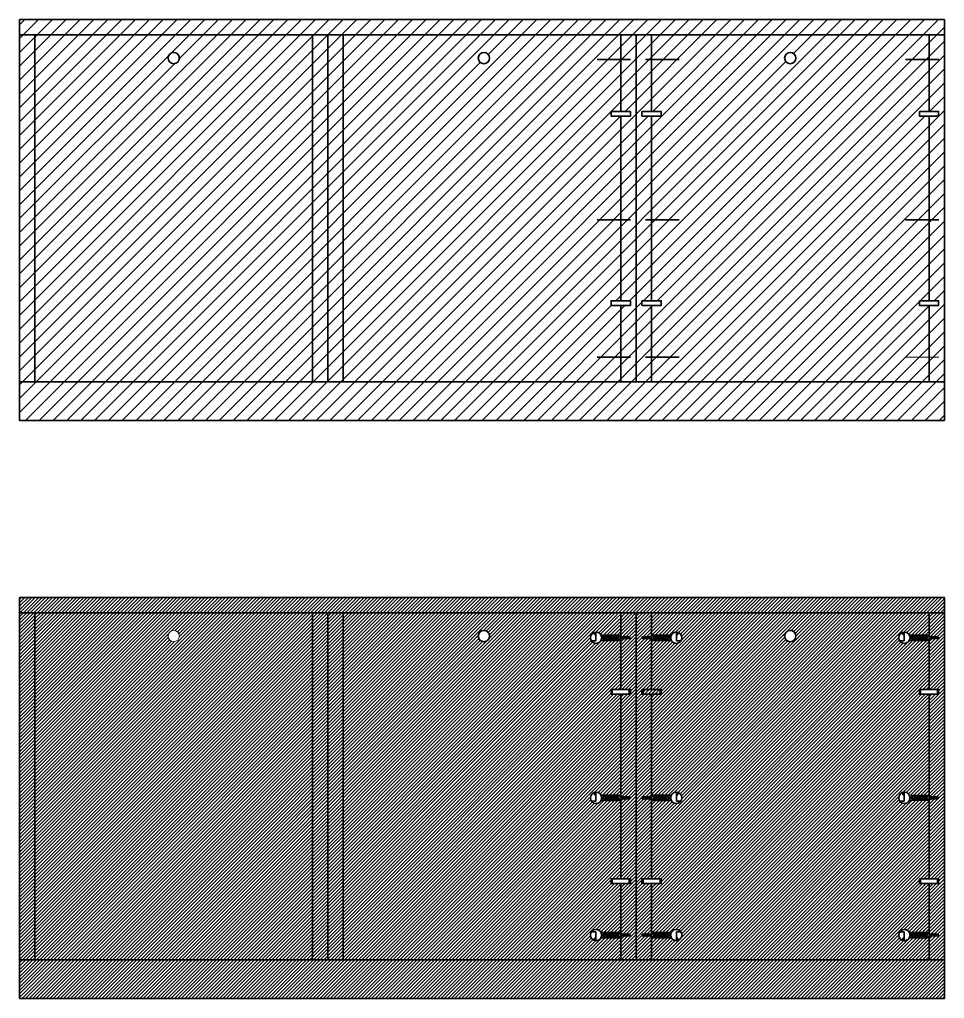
# Model space of a CAD drawing. Header units: centimetres. Extents: x -22520 to 4817, y -4630 to 5423.
# Drawn here: x -4836 to -3636, y -4626 to -3356 of the extents above; entities that cross this region are included whole.
import ezdxf

# ---------------------------------------------------------------- set-up
doc = ezdxf.new("R2010")
doc.units = ezdxf.units.CM
for name, color, linetype, lineweight in [('A-DETL-MCUT', 7, 'Continuous', 35), ('A-ELEV-MBE', 7, 'Continuous', 18), ('A-SECT-MCUT', 7, 'Continuous', 35), ('A-SECT-MCUT1', 7, 'Continuous', 35)]:
    doc.layers.add(name, color=color, linetype=linetype, lineweight=lineweight)

msp = doc.modelspace()

# ---------------------------------------------------------------- hatches: boundary and pattern name
at = {"layer": 'A-SECT-MCUT', "lineweight": 13, "true_color": 0x636466}
h = msp.add_hatch(dxfattribs=at)
h.set_pattern_fill('ANSI31', color=251, scale=4)
h.paths.add_polyline_path([(-3655.5, -3481.2), (-3668, -3481.2), (-3668, -3475.2), (-3655.5, -3475.2), (-3655.5, -3376), (-4015.5, -3376), (-4015.5, -3475.2), (-4003, -3475.2), (-4003, -3481.2), (-4015.5, -3481.2), (-4015.5, -3720.8), (-4003, -3720.8), (-4003, -3726.8), (-4015.5, -3726.8), (-4015.5, -3826), (-3655.5, -3826), (-3655.5, -3726.8), (-3668, -3726.8), (-3668, -3720.8), (-3655.5, -3720.8)])
h.paths.add_polyline_path([(-3842.9, -3406, -1), (-3828.2, -3406, -1)], flags=16)
h.paths.add_polyline_path([(-4055.5, -3481.2), (-4068, -3481.2), (-4068, -3475.2), (-4055.5, -3475.2), (-4055.5, -3376), (-4415.5, -3376), (-4415.5, -3826), (-4055.5, -3826), (-4055.5, -3726.8), (-4068, -3726.8), (-4068, -3720.8), (-4055.5, -3720.8)])
h.paths.add_polyline_path([(-4240.4, -3406, -1), (-4225.7, -3406, -1)], flags=16)
h.paths.add_polyline_path([(-4455.5, -3376), (-4815.5, -3376), (-4815.5, -3826), (-4455.5, -3826)])
h.paths.add_polyline_path([(-4642.9, -3406, -1), (-4628.2, -3406, -1)], flags=16)
h.paths.add_polyline_path([(-3635.5, -3356), (-4835.5, -3356), (-4835.5, -3376), (-3635.5, -3376)])
h.paths.add_polyline_path([(-4435.5, -3376), (-4455.5, -3376), (-4455.5, -3826), (-4435.5, -3826)])
h.paths.add_polyline_path([(-4415.5, -3376), (-4435.5, -3376), (-4435.5, -3826), (-4415.5, -3826)])
h.paths.add_polyline_path([(-4015.5, -3376), (-4035.5, -3376), (-4035.5, -3826), (-4015.5, -3826), (-4015.5, -3726.8), (-4028, -3726.8), (-4028, -3720.8), (-4015.5, -3720.8), (-4015.5, -3481.2), (-4028, -3481.2), (-4028, -3475.2), (-4015.5, -3475.2)])
h.paths.add_polyline_path([(-4035.5, -3376), (-4038, -3376), (-4055.5, -3376), (-4055.5, -3475.2), (-4043, -3475.2), (-4043, -3481.2), (-4055.5, -3481.2), (-4055.5, -3720.8), (-4043, -3720.8), (-4043, -3726.8), (-4055.5, -3726.8), (-4055.5, -3826), (-4035.5, -3826)])
h.paths.add_polyline_path([(-3635.5, -3376), (-3655.5, -3376), (-3655.5, -3475.2), (-3643, -3475.2), (-3643, -3481.2), (-3655.5, -3481.2), (-3655.5, -3720.8), (-3643, -3720.8), (-3643, -3726.8), (-3655.5, -3726.8), (-3655.5, -3826), (-3635.5, -3826)])
h.paths.add_polyline_path([(-3635.5, -3826), (-3655.5, -3826), (-4015.5, -3826), (-4035.5, -3826), (-4055.5, -3826), (-4415.5, -3826), (-4435.5, -3826), (-4455.5, -3826), (-4815.5, -3826), (-4835.5, -3826), (-4835.5, -3876), (-3635.5, -3876)])
h.paths.add_polyline_path([(-4815.5, -3376), (-4835.5, -3376), (-4835.5, -3826), (-4815.5, -3826)])
h = msp.add_hatch(dxfattribs=at)
h.set_pattern_fill('ANSI31', color=251)
h.paths.add_polyline_path([(-3635.5, -4125.7), (-4035.5, -4125.7), (-4035.5, -4575.7), (-3635.5, -4575.7)])
h.paths.add_polyline_path([(-3842.9, -4155.7, -1), (-3828.2, -4155.7, -1)], flags=16)
h.paths.add_polyline_path([(-4003, -4230.9), (-4015.5, -4230.9), (-4015.5, -4362.1), (-3990, -4362.1, -0.77822), (-3976.2, -4365.6, -0.77822), (-3990, -4369.1), (-4015.5, -4369.1), (-4015.5, -4470.5), (-4003, -4470.5), (-4003, -4476.5), (-4028, -4476.5), (-4028, -4470.5), (-4015.5, -4470.5), (-4015.5, -4366.8), (-4027.5, -4366.8), (-4027.5, -4364.4), (-4015.5, -4364.4), (-4015.5, -4362.1), (-4015.5, -4230.9), (-4028, -4230.9), (-4028, -4224.9), (-4003, -4224.9)], flags=16)
h.paths.add_polyline_path([(-4003, -4229.4), (-4004.5, -4230.9), (-4026.5, -4230.9), (-4028, -4229.4), (-4028, -4226.4), (-4026.5, -4224.9), (-4004.5, -4224.9), (-4003, -4226.4)], flags=16)
h.paths.add_polyline_path([(-3990, -4161.4), (-4015.5, -4161.4), (-4015.5, -4159), (-4027.5, -4159), (-4027.5, -4156.7), (-4015.5, -4156.7), (-4015.5, -4154.4), (-3990, -4154.4, -0.77822), (-3976.2, -4157.9, -0.77822)], flags=16)
h.paths.add_polyline_path([(-3668, -4230.9), (-3668, -4224.9), (-3643, -4224.9), (-3643, -4230.9), (-3655.5, -4230.9), (-3655.5, -4364.4), (-3643.5, -4364.4), (-3643.5, -4366.8), (-3655.5, -4366.8), (-3655.5, -4369.1), (-3655.5, -4470.5), (-3643, -4470.5), (-3643, -4476.5), (-3668, -4476.5), (-3668, -4470.5), (-3655.5, -4470.5), (-3655.5, -4369.1), (-3681, -4369.1, -0.77822), (-3694.9, -4365.6, -0.77822), (-3681, -4362.1), (-3655.5, -4362.1), (-3655.5, -4230.9)], flags=16)
h.paths.add_polyline_path([(-3668, -4229.4), (-3668, -4226.4), (-3666.5, -4224.9), (-3644.5, -4224.9), (-3643, -4226.4), (-3643, -4229.4), (-3644.5, -4230.9), (-3666.5, -4230.9)], flags=0)
h.paths.add_polyline_path([(-3993.5, -4369.1, 0.333333), (-3996.2, -4367.6), (-4013.4, -4367.6, -0.377964), (-4012.5, -4366.6, -0.414214), (-4013.5, -4365.6, -0.414214), (-4012.5, -4364.6), (-4013.5, -4363.6), (-3995.5, -4363.6, 0.257195), (-3993.5, -4362.1)], flags=16)
h.paths.add_polyline_path([(-3694.9, -4157.9, -0.77822), (-3681, -4154.4), (-3655.5, -4154.4), (-3655.5, -4156.7), (-3643.5, -4156.7), (-3643.5, -4159), (-3655.5, -4159), (-3655.5, -4161.4), (-3681, -4161.4, -0.77822)], flags=16)
h.paths.add_polyline_path([(-3993.5, -4161.4, 0.333333), (-3996.2, -4159.9), (-4013.4, -4159.9, -0.377964), (-4012.5, -4158.9, -0.414214), (-4013.5, -4157.9, -0.414214), (-4012.5, -4156.9), (-4013.5, -4155.9), (-3995.5, -4155.9, 0.257195), (-3993.5, -4154.4)], flags=16)
h.paths.add_polyline_path([(-3996.5, -4364.6, -0.414214), (-3995.5, -4365.6, -0.414214), (-3996.5, -4366.6), (-4012.5, -4367.1), (-3996.5, -4367.1), (-3996.5, -4366.6, 0.414214), (-3995.5, -4365.6, 0.414214), (-3996.5, -4364.6), (-4012.5, -4364.1)], flags=0)
h.paths.add_polyline_path([(-3996.5, -4158.9, 0.414214), (-3995.5, -4157.9, 0.414214), (-3996.5, -4156.9), (-4012.5, -4156.4), (-3996.5, -4156.9, -0.414214), (-3995.5, -4157.9, -0.414214), (-3996.5, -4158.9), (-4012.5, -4159.4), (-3996.5, -4159.4)], flags=0)
h.paths.add_polyline_path([(-3677.5, -4362.1, 0.333333), (-3674.8, -4363.6), (-3657.6, -4363.6, -0.267949), (-3658.5, -4364.1), (-3658.5, -4364.6, -0.414214), (-3657.5, -4365.6, -0.414214), (-3658.5, -4366.6), (-3657.5, -4367.6), (-3675.5, -4367.6, 0.257195), (-3677.5, -4369.1)], flags=0)
h.paths.add_polyline_path([(-3677.5, -4154.4, 0.333333), (-3674.8, -4155.9), (-3657.6, -4155.9, -0.267949), (-3658.5, -4156.4), (-3658.5, -4156.9, -0.414214), (-3657.5, -4157.9, -0.414214), (-3658.5, -4158.9), (-3657.5, -4159.9), (-3675.5, -4159.9, 0.257195), (-3677.5, -4161.4)], flags=0)
h.paths.add_polyline_path([(-3674.5, -4364.6, 0.414214), (-3675.5, -4365.6, 0.414214), (-3674.5, -4366.6), (-3658.5, -4367.1), (-3674.5, -4366.6, -0.414214), (-3675.5, -4365.6, -0.414214), (-3674.5, -4364.6), (-3658.5, -4364.1)], flags=0)
h.paths.add_polyline_path([(-3674.5, -4158.9, -0.414214), (-3675.5, -4157.9, -0.414214), (-3674.5, -4156.9), (-3658.5, -4156.4), (-3674.5, -4156.9, 0.414214), (-3675.5, -4157.9, 0.414214), (-3674.5, -4158.9), (-3658.5, -4159.4)], flags=0)
h.paths.add_polyline_path([(-4004.5, -4470.5), (-4003, -4472), (-4003, -4475), (-4004.5, -4476.5), (-4026.5, -4476.5), (-4028, -4475), (-4028, -4472), (-4026.5, -4470.5)], flags=0)
h.paths.add_polyline_path([(-3666.5, -4470.5), (-3644.5, -4470.5), (-3643, -4472), (-3643, -4475), (-3644.5, -4476.5), (-3666.5, -4476.5), (-3668, -4475), (-3668, -4472)], flags=0)
h.paths.add_polyline_path([(-3976.2, -4543.6, -0.77822), (-3990, -4547.1), (-4015.5, -4547.1), (-4015.5, -4544.7), (-4027.5, -4544.7), (-4027.5, -4542.4), (-4015.5, -4542.4), (-4015.5, -4540.1), (-3990, -4540.1, -0.77822)], flags=16)
h.paths.add_polyline_path([(-3681, -4540.1), (-3655.5, -4540.1), (-3655.5, -4542.4), (-3643.5, -4542.4), (-3643.5, -4544.7), (-3655.5, -4544.7), (-3655.5, -4547.1), (-3681, -4547.1, -0.77822), (-3694.9, -4543.6, -0.77822)], flags=16)
h.paths.add_polyline_path([(-3993.5, -4540.1), (-3993.5, -4547.1, 0.333333), (-3996.2, -4545.6), (-4013.4, -4545.6, -0.377964), (-4012.5, -4544.6, -0.414214), (-4013.5, -4543.6, -0.414214), (-4012.5, -4542.6), (-4013.5, -4541.6), (-3995.5, -4541.6, 0.257195)], flags=0)
h.paths.add_polyline_path([(-3996.5, -4542.6, -0.414214), (-3995.5, -4543.6, -0.414214), (-3996.5, -4544.6), (-3996.5, -4545.1), (-4012.5, -4545.1), (-4012.5, -4544.6), (-3996.5, -4544.6, 0.414214), (-3995.5, -4543.6, 0.414214), (-3996.5, -4542.6), (-4012.5, -4542.1)], flags=0)
h.paths.add_polyline_path([(-3674.8, -4541.6), (-3657.6, -4541.6, -0.377964), (-3658.5, -4542.6, -0.414214), (-3657.5, -4543.6, -0.414214), (-3658.5, -4544.6), (-3657.5, -4545.6), (-3675.5, -4545.6, 0.257195), (-3677.5, -4547.1), (-3677.5, -4540.1, 0.333333)], flags=0)
h.paths.add_polyline_path([(-3674.5, -4542.6, 0.414214), (-3675.5, -4543.6, 0.414214), (-3674.5, -4544.6), (-3658.5, -4545.1), (-3674.5, -4544.6, -0.414214), (-3675.5, -4543.6, -0.414214), (-3674.5, -4542.6), (-3658.5, -4542.1), (-3674.5, -4542.1)], flags=0)
h.paths.add_polyline_path([(-4035.5, -4125.7), (-4038, -4125.7), (-4415.5, -4125.7), (-4415.5, -4575.7), (-4035.5, -4575.7)])
h.paths.add_polyline_path([(-4068, -4230.9), (-4068, -4224.9), (-4043, -4224.9), (-4043, -4230.9), (-4055.5, -4230.9), (-4055.5, -4364.4), (-4043.5, -4364.4), (-4043.5, -4366.8), (-4055.5, -4366.8), (-4055.5, -4369.1), (-4055.5, -4470.5), (-4043, -4470.5), (-4043, -4476.5), (-4068, -4476.5), (-4068, -4470.5), (-4055.5, -4470.5), (-4055.5, -4369.1), (-4081, -4369.1, -0.77822), (-4094.9, -4365.6, -0.77822), (-4081, -4362.1), (-4055.5, -4362.1), (-4055.5, -4230.9)], flags=16)
h.paths.add_polyline_path([(-4068, -4229.4), (-4068, -4226.4), (-4066.5, -4224.9), (-4044.5, -4224.9), (-4043, -4226.4), (-4043, -4229.4), (-4044.5, -4230.9), (-4066.5, -4230.9)], flags=0)
h.paths.add_polyline_path([(-4240.4, -4155.7, -1), (-4225.7, -4155.7, -1)], flags=16)
h.paths.add_polyline_path([(-4094.9, -4157.9, -0.77822), (-4081, -4154.4), (-4055.5, -4154.4), (-4055.5, -4156.7), (-4043.5, -4156.7), (-4043.5, -4159), (-4055.5, -4159), (-4055.5, -4161.4), (-4081, -4161.4, -0.77822)], flags=16)
h.paths.add_polyline_path([(-4077.5, -4362.1, 0.333333), (-4074.8, -4363.6), (-4057.6, -4363.6, -0.377964), (-4058.5, -4364.6, -0.414214), (-4057.5, -4365.6, -0.414214), (-4058.5, -4366.6), (-4057.5, -4367.6), (-4075.5, -4367.6, 0.257195), (-4077.5, -4369.1)], flags=0)
h.paths.add_polyline_path([(-4058.5, -4364.1), (-4058.5, -4364.6), (-4074.5, -4364.6, 0.414214), (-4075.5, -4365.6, 0.414214), (-4074.5, -4366.6), (-4058.5, -4367.1), (-4074.5, -4366.6, -0.414214), (-4075.5, -4365.6, -0.414214), (-4074.5, -4364.6), (-4074.5, -4364.1)], flags=0)
h.paths.add_polyline_path([(-4077.5, -4154.4, 0.333333), (-4074.8, -4155.9), (-4057.6, -4155.9, -0.377964), (-4058.5, -4156.9, -0.414214), (-4057.5, -4157.9, -0.414214), (-4058.5, -4158.9), (-4057.5, -4159.9), (-4075.5, -4159.9, 0.257195), (-4077.5, -4161.4)], flags=0)
h.paths.add_polyline_path([(-4074.5, -4158.9, -0.414214), (-4075.5, -4157.9, -0.414214), (-4074.5, -4156.9), (-4074.5, -4156.4), (-4058.5, -4156.4), (-4058.5, -4156.9), (-4074.5, -4156.9, 0.414214), (-4075.5, -4157.9, 0.414214), (-4074.5, -4158.9), (-4058.5, -4159.4)], flags=0)
h.paths.add_polyline_path([(-4066.5, -4470.5), (-4044.5, -4470.5), (-4043, -4472), (-4043, -4475), (-4044.5, -4476.5), (-4066.5, -4476.5), (-4068, -4475), (-4068, -4472)], flags=0)
h.paths.add_polyline_path([(-4081, -4540.1), (-4055.5, -4540.1), (-4055.5, -4542.4), (-4043.5, -4542.4), (-4043.5, -4544.7), (-4055.5, -4544.7), (-4055.5, -4547.1), (-4081, -4547.1, -0.77822), (-4094.9, -4543.6, -0.77822)], flags=16)
h.paths.add_polyline_path([(-4077.5, -4540.1, 0.333333), (-4074.8, -4541.6), (-4057.6, -4541.6, -0.377964), (-4058.5, -4542.6, -0.414214), (-4057.5, -4543.6, -0.414214), (-4058.5, -4544.6), (-4057.5, -4545.6), (-4075.5, -4545.6, 0.257195), (-4077.5, -4547.1)], flags=0)
h.paths.add_polyline_path([(-4074.5, -4542.6, 0.414214), (-4075.5, -4543.6, 0.414214), (-4074.5, -4544.6), (-4058.5, -4545.1), (-4074.5, -4544.6, -0.414214), (-4075.5, -4543.6, -0.414214), (-4074.5, -4542.6), (-4058.5, -4542.1), (-4074.5, -4542.1)], flags=0)
h.paths.add_polyline_path([(-4455.5, -4125.7), (-4815.5, -4125.7), (-4815.5, -4575.7), (-4455.5, -4575.7)])
h.paths.add_polyline_path([(-4642.9, -4155.7, -1), (-4628.2, -4155.7, -1)], flags=16)
h.paths.add_polyline_path([(-3635.5, -4105.7), (-4835.5, -4105.7), (-4835.5, -4125.7), (-3635.5, -4125.7)])
h.paths.add_polyline_path([(-4435.5, -4125.7), (-4455.5, -4125.7), (-4455.5, -4575.7), (-4435.5, -4575.7)])
h.paths.add_polyline_path([(-4415.5, -4125.7), (-4435.5, -4125.7), (-4435.5, -4575.7), (-4415.5, -4575.7)])
h.paths.add_polyline_path([(-3635.5, -4575.7), (-4035.5, -4575.7), (-4415.5, -4575.7), (-4835.5, -4575.7), (-4835.5, -4625.7), (-3635.5, -4625.7)])
h.paths.add_polyline_path([(-4815.5, -4125.7), (-4835.5, -4125.7), (-4835.5, -4575.7), (-4815.5, -4575.7)])

# ---------------------------------------------------------------- linework, layer by layer
at = {"layer": 'A-DETL-MCUT'}
for p, q in [((-4835.5, -4125.7), (-3635.5, -4125.7)), ((-4815.5, -4125.7), (-4815.5, -4575.7)), ((-4455.5, -4125.7), (-4455.5, -4575.7)), ((-4435.5, -4125.7), (-4435.5, -4575.7)), ((-4415.5, -4125.7), (-4415.5, -4575.7)), ((-4055.5, -4125.7), (-4055.5, -4224.9)), ((-4035.5, -4125.7), (-4035.5, -4575.7)), ((-4015.5, -4125.7), (-4015.5, -4224.9)), ((-3655.5, -4125.7), (-3655.5, -4224.9)), ((-4081, -4154.4), (-4055.5, -4154.4)), ((-4081, -4161.4), (-4055.5, -4161.4)), ((-3990, -4154.4), (-4015.5, -4154.4)), ((-3990, -4161.4), (-4015.5, -4161.4)), ((-4066.5, -4224.9), (-4068, -4226.4)), ((-4068, -4229.4), (-4068, -4226.4)), ((-4066.5, -4224.9), (-4044.5, -4224.9)), ((-4066.5, -4230.9), (-4066.5, -4224.9)), ((-4044.5, -4224.9), (-4043, -4226.4)), ((-4044.5, -4230.9), (-4044.5, -4224.9)), ((-4043, -4226.4), (-4043, -4229.4)), ((-4026.5, -4224.9), (-4028, -4226.4)), ((-4028, -4226.4), (-4028, -4229.4)), ((-4004.5, -4224.9), (-4026.5, -4224.9)), ((-4026.5, -4230.9), (-4026.5, -4224.9)), ((-4004.5, -4224.9), (-4003, -4226.4)), ((-4004.5, -4230.9), (-4004.5, -4224.9)), ((-4003, -4229.4), (-4003, -4226.4)), ((-4066.5, -4230.9), (-4068, -4229.4)), ((-4044.5, -4230.9), (-4066.5, -4230.9)), ((-4055.5, -4230.9), (-4055.5, -4470.5)), ((-4044.5, -4230.9), (-4043, -4229.4)), ((-4026.5, -4230.9), (-4028, -4229.4)), ((-4026.5, -4230.9), (-4004.5, -4230.9)), ((-4015.5, -4230.9), (-4015.5, -4470.5)), ((-4004.5, -4230.9), (-4003, -4229.4)), ((-3655.5, -4230.9), (-3655.5, -4470.5)), ((-3990, -4362.1), (-4015.5, -4362.1)), ((-4055.5, -4476.5), (-4055.5, -4575.7)), ((-4015.5, -4476.5), (-4015.5, -4575.7)), ((-3666.5, -4470.5), (-3668, -4472)), ((-3668, -4472), (-3668, -4475)), ((-3666.5, -4476.5), (-3668, -4475)), ((-3644.5, -4470.5), (-3666.5, -4470.5)), ((-3666.5, -4470.5), (-3666.5, -4476.5)), ((-3666.5, -4476.5), (-3644.5, -4476.5)), ((-3655.5, -4476.5), (-3655.5, -4575.7)), ((-3644.5, -4470.5), (-3643, -4472)), ((-3644.5, -4470.5), (-3644.5, -4476.5)), ((-3644.5, -4476.5), (-3643, -4475)), ((-3643, -4475), (-3643, -4472)), ((-4835.5, -4575.7), (-3635.5, -4575.7))]:
    msp.add_line(p, q, dxfattribs=at)
for points in [[(-4835.5, -4625.7), (-3635.5, -4625.7), (-3635.5, -4105.7), (-4835.5, -4105.7)], [(-4043, -4224.9), (-4068, -4224.9), (-4068, -4230.9), (-4043, -4230.9)], [(-4028, -4224.9), (-4003, -4224.9), (-4003, -4230.9), (-4028, -4230.9)], [(-3668, -4224.9), (-3643, -4224.9), (-3643, -4230.9), (-3668, -4230.9)], [(-4043, -4470.5), (-4068, -4470.5), (-4068, -4476.5), (-4043, -4476.5)], [(-4028, -4470.5), (-4003, -4470.5), (-4003, -4476.5), (-4028, -4476.5)], [(-3668, -4470.5), (-3643, -4470.5), (-3643, -4476.5), (-3668, -4476.5)]]:
    msp.add_lwpolyline(points, close=True, dxfattribs=at)
for centre in [(-4233, -4155.7), (-3835.5, -4155.7)]:
    msp.add_circle(centre, 7.35, dxfattribs=at)
at = {"layer": 'A-ELEV-MBE'}
for p, q in [((-4038, -3376), (-4033, -3376)), ((-3686.2, -3793.9), (-3642.7, -3793.9)), ((-4815.5, -4125.7), (-4806.5, -4125.7)), ((-4038, -4125.7), (-4033, -4125.7)), ((-3655.5, -4362.1), (-3681, -4362.1)), ((-3655.5, -4369.1), (-3681, -4369.1))]:
    msp.add_line(p, q, dxfattribs=at)
msp.add_circle((-4635.5, -4155.7), 7.35, dxfattribs=at)
at = {"layer": 'A-SECT-MCUT'}
for p, q in [((-4835.5, -3376), (-3635.5, -3376)), ((-4815.5, -3376), (-4815.5, -3826)), ((-4815.5, -3376), (-4452.5, -3376)), ((-4815.5, -3376), (-4806.5, -3376)), ((-4455.5, -3376), (-4455.5, -3826)), ((-4435.5, -3376), (-4435.5, -3826)), ((-4415.5, -3376), (-4415.5, -3826)), ((-4055.5, -3376), (-4055.5, -3475.2)), ((-4035.5, -3376), (-4035.5, -3826)), ((-4015.5, -3376), (-4015.5, -3475.2)), ((-3655.5, -3376), (-3655.5, -3475.2)), ((-4055.5, -3481.2), (-4055.5, -3720.8)), ((-4015.5, -3481.2), (-4015.5, -3720.8)), ((-3655.5, -3481.2), (-3655.5, -3720.8)), ((-4055.5, -3726.8), (-4055.5, -3826)), ((-4015.5, -3726.8), (-4015.5, -3826)), ((-3655.5, -3726.8), (-3655.5, -3826)), ((-4835.5, -3826), (-3635.5, -3826)), ((-4815.5, -4125.7), (-4452.5, -4125.7)), ((-3655.5, -4154.4), (-3681, -4154.4)), ((-3655.5, -4161.4), (-3681, -4161.4)), ((-4081, -4362.1), (-4055.5, -4362.1)), ((-4081, -4369.1), (-4055.5, -4369.1)), ((-3990, -4369.1), (-4015.5, -4369.1)), ((-4081, -4540.1), (-4055.5, -4540.1)), ((-3990, -4540.1), (-4015.5, -4540.1)), ((-3655.5, -4540.1), (-3681, -4540.1)), ((-4081, -4547.1), (-4055.5, -4547.1)), ((-3990, -4547.1), (-4015.5, -4547.1)), ((-3655.5, -4547.1), (-3681, -4547.1))]:
    msp.add_line(p, q, dxfattribs=at)
for points in [[(-4835.5, -3876), (-3635.5, -3876), (-3635.5, -3356), (-4835.5, -3356)], [(-4043, -3475.2), (-4068, -3475.2), (-4068, -3481.2), (-4043, -3481.2)], [(-4028, -3475.2), (-4003, -3475.2), (-4003, -3481.2), (-4028, -3481.2)], [(-3668, -3475.2), (-3643, -3475.2), (-3643, -3481.2), (-3668, -3481.2)], [(-4043, -3720.8), (-4068, -3720.8), (-4068, -3726.8), (-4043, -3726.8)], [(-4028, -3720.8), (-4003, -3720.8), (-4003, -3726.8), (-4028, -3726.8)], [(-3668, -3720.8), (-3643, -3720.8), (-3643, -3726.8), (-3668, -3726.8)]]:
    msp.add_lwpolyline(points, close=True, dxfattribs=at)
for centre in [(-4635.5, -3406), (-4233, -3406), (-3835.5, -3406)]:
    msp.add_circle(centre, 7.35, dxfattribs=at)
at = {"layer": 'A-SECT-MCUT1'}
for p, q in [((-4086.2, -3408), (-4042.7, -3408)), ((-3979.8, -3408), (-4023.3, -3408)), ((-3686.2, -3408), (-3642.7, -3408)), ((-4086.2, -3615.9), (-4042.7, -3615.9)), ((-3979.8, -3615.9), (-4023.3, -3615.9)), ((-3686.2, -3615.9), (-3642.7, -3615.9)), ((-4086.2, -3793.9), (-4042.7, -3793.9)), ((-3979.8, -3793.9), (-4023.3, -3793.9)), ((-4089.4, -4153.7), (-4089.4, -4150.8)), ((-4087.9, -4162), (-4087.9, -4150.5)), ((-3983.1, -4162), (-3983.1, -4150.5)), ((-3981.6, -4153.7), (-3981.6, -4150.8)), ((-3689.4, -4153.7), (-3689.4, -4150.8)), ((-3687.9, -4162), (-3687.9, -4150.5)), ((-4093.6, -4162), (-4087.9, -4162)), ((-4087.9, -4153.7), (-4089.4, -4153.7)), ((-4080.2, -4156.9), (-4077.5, -4156.9)), ((-4080.2, -4158.9), (-4077.5, -4158.9)), ((-4077.5, -4154.4), (-4077.5, -4161.4)), ((-4075.5, -4155.9), (-4057.5, -4155.9)), ((-4075.5, -4157.9), (-4075.5, -4157.9)), ((-4057.5, -4159.9), (-4075.5, -4159.9)), ((-4075.5, -4159.9), (-4075.5, -4159.9)), ((-4074.5, -4156.4), (-4058.5, -4156.4)), ((-4058.5, -4156.9), (-4074.5, -4156.9)), ((-4074.5, -4158.9), (-4058.5, -4158.9)), ((-4074.5, -4159.4), (-4058.5, -4159.4)), ((-4057.5, -4157.9), (-4057.5, -4157.9)), ((-4057.5, -4159.9), (-4057.5, -4159.9)), ((-4055.5, -4154.4), (-4055.5, -4161.4)), ((-4053.6, -4159.9), (-4054.8, -4155.9)), ((-4052.3, -4159.9), (-4053.5, -4155.9)), ((-4051.1, -4159.9), (-4052.3, -4155.9)), ((-4049.9, -4159.9), (-4051, -4155.9)), ((-4048.6, -4159.9), (-4049.8, -4155.9)), ((-4047.4, -4159.9), (-4048.5, -4155.9)), ((-4046.1, -4159.9), (-4047.3, -4155.9)), ((-4044.9, -4159.9), (-4046, -4155.9)), ((-4043.5, -4156.7), (-4043.5, -4159)), ((-4027.5, -4156.7), (-4027.5, -4159)), ((-4026.1, -4159.9), (-4025, -4155.9)), ((-4024.9, -4159.9), (-4023.7, -4155.9)), ((-4023.7, -4159.9), (-4022.5, -4155.9)), ((-4022.4, -4159.9), (-4021.2, -4155.9)), ((-4021.2, -4159.9), (-4020, -4155.9)), ((-4019.9, -4159.9), (-4018.8, -4155.9)), ((-4018.7, -4159.9), (-4017.5, -4155.9)), ((-4017.4, -4159.9), (-4016.3, -4155.9)), ((-4015.5, -4154.4), (-4015.5, -4161.4)), ((-3995.5, -4155.9), (-4013.5, -4155.9)), ((-4013.5, -4157.9), (-4013.5, -4157.9)), ((-4013.5, -4159.9), (-3995.5, -4159.9)), ((-4013.5, -4159.9), (-4013.5, -4159.9)), ((-3996.5, -4156.4), (-4012.5, -4156.4)), ((-4012.5, -4156.9), (-3996.5, -4156.9)), ((-3996.5, -4158.9), (-4012.5, -4158.9)), ((-3996.5, -4159.4), (-4012.5, -4159.4)), ((-3995.5, -4157.9), (-3995.5, -4157.9)), ((-3995.5, -4159.9), (-3995.5, -4159.9)), ((-3993.5, -4154.4), (-3993.5, -4161.4)), ((-3990.8, -4156.9), (-3993.5, -4156.9)), ((-3990.8, -4158.9), (-3993.5, -4158.9)), ((-3983.1, -4153.7), (-3981.6, -4153.7)), ((-3977.5, -4162), (-3983.1, -4162)), ((-3693.6, -4162), (-3687.9, -4162)), ((-3687.9, -4153.7), (-3689.4, -4153.7)), ((-3680.2, -4156.9), (-3677.5, -4156.9)), ((-3680.2, -4158.9), (-3677.5, -4158.9)), ((-3677.5, -4154.4), (-3677.5, -4161.4)), ((-3675.5, -4155.9), (-3657.5, -4155.9)), ((-3675.5, -4157.9), (-3675.5, -4157.9)), ((-3657.5, -4159.9), (-3675.5, -4159.9)), ((-3675.5, -4159.9), (-3675.5, -4159.9)), ((-3658.5, -4156.9), (-3674.5, -4156.9)), ((-3674.5, -4158.9), (-3658.5, -4158.9)), ((-3657.5, -4157.9), (-3657.5, -4157.9)), ((-3657.5, -4159.9), (-3657.5, -4159.9)), ((-3655.5, -4154.4), (-3655.5, -4161.4)), ((-3653.6, -4159.9), (-3654.8, -4155.9)), ((-3652.3, -4159.9), (-3653.5, -4155.9)), ((-3651.1, -4159.9), (-3652.3, -4155.9)), ((-3649.9, -4159.9), (-3651, -4155.9)), ((-3648.6, -4159.9), (-3649.8, -4155.9)), ((-3647.4, -4159.9), (-3648.5, -4155.9)), ((-3646.1, -4159.9), (-3647.3, -4155.9)), ((-3644.9, -4159.9), (-3646, -4155.9)), ((-3643.5, -4156.7), (-3643.5, -4159)), ((-3666.5, -4224.9), (-3668, -4226.4)), ((-3668, -4229.4), (-3668, -4226.4)), ((-3666.5, -4224.9), (-3644.5, -4224.9)), ((-3666.5, -4230.9), (-3666.5, -4224.9)), ((-3644.5, -4224.9), (-3643, -4226.4)), ((-3644.5, -4230.9), (-3644.5, -4224.9)), ((-3643, -4226.4), (-3643, -4229.4)), ((-3666.5, -4230.9), (-3668, -4229.4)), ((-3644.5, -4230.9), (-3666.5, -4230.9)), ((-3644.5, -4230.9), (-3643, -4229.4)), ((-4089.4, -4361.5), (-4089.4, -4358.5)), ((-4087.9, -4361.5), (-4089.4, -4361.5)), ((-4087.9, -4369.8), (-4087.9, -4358.3)), ((-4080.2, -4364.6), (-4077.5, -4364.6)), ((-4080.2, -4366.6), (-4077.5, -4366.6)), ((-4077.5, -4362.1), (-4077.5, -4369.1)), ((-4075.5, -4363.6), (-4057.5, -4363.6)), ((-4075.5, -4365.6), (-4075.5, -4365.6)), ((-4057.5, -4367.6), (-4075.5, -4367.6)), ((-4075.5, -4367.6), (-4075.5, -4367.6)), ((-4074.5, -4364.1), (-4058.5, -4364.1)), ((-4058.5, -4364.6), (-4074.5, -4364.6)), ((-4074.5, -4366.6), (-4058.5, -4366.6)), ((-4074.5, -4367.1), (-4058.5, -4367.1)), ((-4057.5, -4365.6), (-4057.5, -4365.6)), ((-4057.5, -4367.6), (-4057.5, -4367.6)), ((-4055.5, -4362.1), (-4055.5, -4369.1)), ((-4053.6, -4367.6), (-4054.8, -4363.6)), ((-4052.3, -4367.6), (-4053.5, -4363.6)), ((-4051.1, -4367.6), (-4052.3, -4363.6)), ((-4049.9, -4367.6), (-4051, -4363.6)), ((-4048.6, -4367.6), (-4049.8, -4363.6)), ((-4047.4, -4367.6), (-4048.5, -4363.6)), ((-4046.1, -4367.6), (-4047.3, -4363.6)), ((-4044.9, -4367.6), (-4046, -4363.6)), ((-4043.5, -4364.4), (-4043.5, -4366.8)), ((-4027.5, -4364.4), (-4027.5, -4366.8)), ((-4026.1, -4367.6), (-4025, -4363.6)), ((-4024.9, -4367.6), (-4023.7, -4363.6)), ((-4023.7, -4367.6), (-4022.5, -4363.6)), ((-4022.4, -4367.6), (-4021.2, -4363.6)), ((-4021.2, -4367.6), (-4020, -4363.6)), ((-4019.9, -4367.6), (-4018.8, -4363.6)), ((-4018.7, -4367.6), (-4017.5, -4363.6)), ((-4017.4, -4367.6), (-4016.3, -4363.6)), ((-4015.5, -4362.1), (-4015.5, -4369.1)), ((-3995.5, -4363.6), (-4013.5, -4363.6)), ((-4013.5, -4365.6), (-4013.5, -4365.6)), ((-4013.5, -4367.6), (-3995.5, -4367.6)), ((-4013.5, -4367.6), (-4013.5, -4367.6)), ((-3996.5, -4364.1), (-4012.5, -4364.1)), ((-4012.5, -4364.6), (-3996.5, -4364.6)), ((-3996.5, -4366.6), (-4012.5, -4366.6)), ((-3996.5, -4367.1), (-4012.5, -4367.1)), ((-3995.5, -4365.6), (-3995.5, -4365.6)), ((-3995.5, -4367.6), (-3995.5, -4367.6)), ((-3993.5, -4362.1), (-3993.5, -4369.1)), ((-3990.8, -4364.6), (-3993.5, -4364.6)), ((-3990.8, -4366.6), (-3993.5, -4366.6)), ((-3983.1, -4369.8), (-3983.1, -4358.3)), ((-3983.1, -4361.5), (-3981.6, -4361.5)), ((-3981.6, -4361.5), (-3981.6, -4358.5)), ((-3689.4, -4361.5), (-3689.4, -4358.5)), ((-3687.9, -4361.5), (-3689.4, -4361.5)), ((-3687.9, -4369.8), (-3687.9, -4358.3)), ((-3680.2, -4364.6), (-3677.5, -4364.6)), ((-3680.2, -4366.6), (-3677.5, -4366.6)), ((-3677.5, -4362.1), (-3677.5, -4369.1)), ((-3675.5, -4363.6), (-3657.5, -4363.6)), ((-3675.5, -4365.6), (-3675.5, -4365.6)), ((-3657.5, -4367.6), (-3675.5, -4367.6)), ((-3675.5, -4367.6), (-3675.5, -4367.6)), ((-3674.5, -4364.1), (-3658.5, -4364.1)), ((-3658.5, -4364.6), (-3674.5, -4364.6)), ((-3674.5, -4366.6), (-3658.5, -4366.6)), ((-3674.5, -4367.1), (-3658.5, -4367.1)), ((-3657.5, -4365.6), (-3657.5, -4365.6)), ((-3657.5, -4367.6), (-3657.5, -4367.6)), ((-3655.5, -4362.1), (-3655.5, -4369.1)), ((-3653.6, -4367.6), (-3654.8, -4363.6)), ((-3652.3, -4367.6), (-3653.5, -4363.6)), ((-3651.1, -4367.6), (-3652.3, -4363.6)), ((-3649.9, -4367.6), (-3651, -4363.6)), ((-3648.6, -4367.6), (-3649.8, -4363.6)), ((-3647.4, -4367.6), (-3648.5, -4363.6)), ((-3646.1, -4367.6), (-3647.3, -4363.6)), ((-3644.9, -4367.6), (-3646, -4363.6)), ((-3643.5, -4364.4), (-3643.5, -4366.8)), ((-4093.6, -4369.8), (-4087.9, -4369.8)), ((-3977.5, -4369.8), (-3983.1, -4369.8)), ((-3693.6, -4369.8), (-3687.9, -4369.8)), ((-4066.5, -4470.5), (-4068, -4472)), ((-4068, -4472), (-4068, -4475)), ((-4066.5, -4476.5), (-4068, -4475)), ((-4044.5, -4470.5), (-4066.5, -4470.5)), ((-4066.5, -4470.5), (-4066.5, -4476.5)), ((-4066.5, -4476.5), (-4044.5, -4476.5)), ((-4044.5, -4470.5), (-4043, -4472)), ((-4044.5, -4470.5), (-4044.5, -4476.5)), ((-4044.5, -4476.5), (-4043, -4475)), ((-4043, -4475), (-4043, -4472)), ((-4026.5, -4470.5), (-4028, -4472)), ((-4028, -4475), (-4028, -4472)), ((-4026.5, -4476.5), (-4028, -4475)), ((-4026.5, -4470.5), (-4004.5, -4470.5)), ((-4026.5, -4470.5), (-4026.5, -4476.5)), ((-4004.5, -4476.5), (-4026.5, -4476.5)), ((-4004.5, -4470.5), (-4003, -4472)), ((-4004.5, -4470.5), (-4004.5, -4476.5)), ((-4004.5, -4476.5), (-4003, -4475)), ((-4003, -4472), (-4003, -4475)), ((-4093.6, -4539.4), (-4087.9, -4539.4)), ((-4087.9, -4539.4), (-4087.9, -4550.9)), ((-4080.2, -4542.6), (-4077.5, -4542.6)), ((-4080.2, -4544.6), (-4077.5, -4544.6)), ((-4077.5, -4547.1), (-4077.5, -4540.1)), ((-4057.5, -4541.6), (-4075.5, -4541.6)), ((-4075.5, -4541.6), (-4075.5, -4541.6)), ((-4075.5, -4543.6), (-4075.5, -4543.6)), ((-4074.5, -4542.1), (-4058.5, -4542.1)), ((-4074.5, -4542.6), (-4058.5, -4542.6)), ((-4058.5, -4544.6), (-4074.5, -4544.6)), ((-4074.5, -4545.1), (-4058.5, -4545.1)), ((-4057.5, -4541.6), (-4057.5, -4541.6)), ((-4057.5, -4543.6), (-4057.5, -4543.6)), ((-4055.5, -4547.1), (-4055.5, -4540.1)), ((-4053.6, -4541.6), (-4054.8, -4545.6)), ((-4052.3, -4541.6), (-4053.5, -4545.6)), ((-4051.1, -4541.6), (-4052.3, -4545.6)), ((-4049.9, -4541.6), (-4051, -4545.6)), ((-4048.6, -4541.6), (-4049.8, -4545.6)), ((-4047.4, -4541.6), (-4048.5, -4545.6)), ((-4046.1, -4541.6), (-4047.3, -4545.6)), ((-4044.9, -4541.6), (-4046, -4545.6)), ((-4043.5, -4544.7), (-4043.5, -4542.4)), ((-4027.5, -4544.7), (-4027.5, -4542.4)), ((-4026.1, -4541.6), (-4025, -4545.6)), ((-4024.9, -4541.6), (-4023.7, -4545.6)), ((-4023.7, -4541.6), (-4022.5, -4545.6)), ((-4022.4, -4541.6), (-4021.2, -4545.6)), ((-4021.2, -4541.6), (-4020, -4545.6)), ((-4019.9, -4541.6), (-4018.8, -4545.6)), ((-4018.7, -4541.6), (-4017.5, -4545.6)), ((-4017.4, -4541.6), (-4016.3, -4545.6)), ((-4015.5, -4547.1), (-4015.5, -4540.1)), ((-4013.5, -4541.6), (-3995.5, -4541.6)), ((-4013.5, -4541.6), (-4013.5, -4541.6)), ((-4013.5, -4543.6), (-4013.5, -4543.6)), ((-3996.5, -4542.1), (-4012.5, -4542.1)), ((-3996.5, -4542.6), (-4012.5, -4542.6)), ((-4012.5, -4544.6), (-3996.5, -4544.6)), ((-3996.5, -4545.1), (-4012.5, -4545.1)), ((-3995.5, -4541.6), (-3995.5, -4541.6)), ((-3995.5, -4543.6), (-3995.5, -4543.6)), ((-3993.5, -4547.1), (-3993.5, -4540.1)), ((-3990.8, -4542.6), (-3993.5, -4542.6)), ((-3990.8, -4544.6), (-3993.5, -4544.6)), ((-3977.5, -4539.4), (-3983.1, -4539.4)), ((-3983.1, -4539.4), (-3983.1, -4550.9)), ((-3693.6, -4539.4), (-3687.9, -4539.4)), ((-3687.9, -4539.4), (-3687.9, -4550.9)), ((-3680.2, -4542.6), (-3677.5, -4542.6)), ((-3680.2, -4544.6), (-3677.5, -4544.6)), ((-3677.5, -4547.1), (-3677.5, -4540.1)), ((-3657.5, -4541.6), (-3675.5, -4541.6)), ((-3675.5, -4541.6), (-3675.5, -4541.6)), ((-3675.5, -4543.6), (-3675.5, -4543.6)), ((-3674.5, -4542.1), (-3658.5, -4542.1)), ((-3674.5, -4542.6), (-3658.5, -4542.6)), ((-3658.5, -4544.6), (-3674.5, -4544.6)), ((-3674.5, -4545.1), (-3658.5, -4545.1)), ((-3657.5, -4541.6), (-3657.5, -4541.6)), ((-3657.5, -4543.6), (-3657.5, -4543.6)), ((-3655.5, -4547.1), (-3655.5, -4540.1)), ((-3653.6, -4541.6), (-3654.8, -4545.6)), ((-3652.3, -4541.6), (-3653.5, -4545.6)), ((-3651.1, -4541.6), (-3652.3, -4545.6)), ((-3649.9, -4541.6), (-3651, -4545.6)), ((-3648.6, -4541.6), (-3649.8, -4545.6)), ((-3647.4, -4541.6), (-3648.5, -4545.6)), ((-3646.1, -4541.6), (-3647.3, -4545.6)), ((-3644.9, -4541.6), (-3646, -4545.6)), ((-3643.5, -4544.7), (-3643.5, -4542.4)), ((-4087.9, -4547.7), (-4089.4, -4547.7)), ((-4089.4, -4547.7), (-4089.4, -4550.7)), ((-4075.5, -4545.6), (-4057.5, -4545.6)), ((-3995.5, -4545.6), (-4013.5, -4545.6)), ((-3983.1, -4547.7), (-3981.6, -4547.7)), ((-3981.6, -4547.7), (-3981.6, -4550.7)), ((-3687.9, -4547.7), (-3689.4, -4547.7)), ((-3689.4, -4547.7), (-3689.4, -4550.7)), ((-3675.5, -4545.6), (-3657.5, -4545.6))]:
    msp.add_line(p, q, dxfattribs=at)
for points in [[(-4055.5, -4156.7), (-4043.5, -4156.7)], [(-4043.5, -4159), (-4055.5, -4159)], [(-4015.5, -4156.7), (-4027.5, -4156.7)], [(-4027.5, -4159), (-4015.5, -4159)], [(-3655.5, -4156.7), (-3643.5, -4156.7)], [(-3643.5, -4159), (-3655.5, -4159)], [(-4055.5, -4364.4), (-4043.5, -4364.4)], [(-4043.5, -4366.8), (-4055.5, -4366.8)], [(-4015.5, -4364.4), (-4027.5, -4364.4)], [(-4027.5, -4366.8), (-4015.5, -4366.8)], [(-3655.5, -4364.4), (-3643.5, -4364.4)], [(-3643.5, -4366.8), (-3655.5, -4366.8)], [(-4043.5, -4542.4), (-4055.5, -4542.4)], [(-4055.5, -4544.7), (-4043.5, -4544.7)], [(-4027.5, -4542.4), (-4015.5, -4542.4)], [(-4015.5, -4544.7), (-4027.5, -4544.7)], [(-3643.5, -4542.4), (-3655.5, -4542.4)], [(-3655.5, -4544.7), (-3643.5, -4544.7)]]:
    msp.add_lwpolyline(points, dxfattribs=at)
for centre in [(-4087.5, -4157.9), (-3983.5, -4157.9), (-3687.5, -4157.9), (-4087.5, -4365.6), (-3983.5, -4365.6), (-3687.5, -4365.6), (-4087.5, -4543.6), (-3983.5, -4543.6), (-3687.5, -4543.6)]:
    msp.add_circle(centre, 7.35, dxfattribs=at)
for centre, radius, start, end in [((-4075.2, -4153.3), 2.59, 204.283, 261.9772), ((-4075.2, -4162.4), 2.59, 98.0228, 155.717), ((-4074.5, -4157.9), 1, 90, 180), ((-4074.5, -4157.9), 1, 180, 270), ((-4074.5, -4155.4), 1, 210, 270), ((-4074.5, -4160.4), 1, 90, 150), ((-4058.5, -4155.4), 1, 270, 330), ((-4058.5, -4157.9), 1, 0, 90), ((-4058.5, -4157.9), 1, 270, 0), ((-4058.5, -4160.4), 1, 30, 90), ((-4057.9, -4153.3), 2.59, 278.0228, 335.717), ((-4057.9, -4162.4), 2.59, 24.283, 81.9772), ((-4013.2, -4153.3), 2.59, 204.283, 261.9772), ((-4013.2, -4162.4), 2.59, 98.0228, 155.717), ((-4012.5, -4157.9), 1, 90, 180), ((-4012.5, -4157.9), 1, 180, 270), ((-4012.5, -4155.4), 1, 210, 270), ((-4012.5, -4160.4), 1, 90, 150), ((-3996.5, -4155.4), 1, 270, 330), ((-3996.5, -4157.9), 1, 0, 90), ((-3996.5, -4157.9), 1, 270, 0), ((-3996.5, -4160.4), 1, 30, 90), ((-3995.9, -4153.3), 2.59, 278.0228, 335.717), ((-3995.9, -4162.4), 2.59, 24.283, 81.9772), ((-3675.2, -4153.3), 2.59, 204.283, 261.9772), ((-3675.2, -4162.4), 2.59, 98.0228, 155.717), ((-3674.5, -4157.9), 1, 90, 180), ((-3674.5, -4157.9), 1, 180, 270), ((-3658.5, -4157.9), 1, 0, 90), ((-3658.5, -4157.9), 1, 270, 0), ((-3657.9, -4153.3), 2.59, 278.0228, 335.717), ((-3657.9, -4162.4), 2.59, 24.283, 81.9772), ((-4075.2, -4361), 2.59, 204.283, 261.9772), ((-4075.2, -4370.2), 2.59, 98.0228, 155.717), ((-4074.5, -4365.6), 1, 90, 180), ((-4074.5, -4365.6), 1, 180, 270), ((-4074.5, -4363.1), 1, 210, 270), ((-4074.5, -4368.1), 1, 90, 150), ((-4058.5, -4363.1), 1, 270, 330), ((-4058.5, -4365.6), 1, 0, 90), ((-4058.5, -4365.6), 1, 270, 0), ((-4058.5, -4368.1), 1, 30, 90), ((-4057.9, -4361), 2.59, 278.0228, 335.717), ((-4057.9, -4370.2), 2.59, 24.283, 81.9772), ((-4013.2, -4361), 2.59, 204.283, 261.9772), ((-4013.2, -4370.2), 2.59, 98.0228, 155.717), ((-4012.5, -4365.6), 1, 90, 180), ((-4012.5, -4365.6), 1, 180, 270), ((-4012.5, -4363.1), 1, 210, 270), ((-4012.5, -4368.1), 1, 90, 150), ((-3996.5, -4363.1), 1, 270, 330), ((-3996.5, -4365.6), 1, 0, 90), ((-3996.5, -4365.6), 1, 270, 0), ((-3996.5, -4368.1), 1, 30, 90), ((-3995.9, -4361), 2.59, 278.0228, 335.717), ((-3995.9, -4370.2), 2.59, 24.283, 81.9772), ((-3675.2, -4361), 2.59, 204.283, 261.9772), ((-3675.2, -4370.2), 2.59, 98.0228, 155.717), ((-3674.5, -4365.6), 1, 90, 180), ((-3674.5, -4365.6), 1, 180, 270), ((-3674.5, -4363.1), 1, 210, 270), ((-3674.5, -4368.1), 1, 90, 150), ((-3658.5, -4363.1), 1, 270, 330), ((-3658.5, -4365.6), 1, 0, 90), ((-3658.5, -4365.6), 1, 270, 0), ((-3658.5, -4368.1), 1, 30, 90), ((-3657.9, -4361), 2.59, 278.0228, 335.717), ((-3657.9, -4370.2), 2.59, 24.283, 81.9772), ((-4075.2, -4539), 2.59, 204.283, 261.9772), ((-4074.5, -4543.6), 1, 90, 180), ((-4074.5, -4543.6), 1, 180, 270), ((-4074.5, -4541.1), 1, 210, 270), ((-4074.5, -4546.1), 1, 90, 150), ((-4058.5, -4541.1), 1, 270, 330), ((-4058.5, -4543.6), 1, 0, 90), ((-4058.5, -4543.6), 1, 270, 0), ((-4058.5, -4546.1), 1, 30, 90), ((-4057.9, -4539), 2.59, 278.0228, 335.717), ((-4013.2, -4539), 2.59, 204.283, 261.9772), ((-4012.5, -4543.6), 1, 90, 180), ((-4012.5, -4543.6), 1, 180, 270), ((-4012.5, -4541.1), 1, 210, 270), ((-4012.5, -4546.1), 1, 90, 150), ((-3996.5, -4541.1), 1, 270, 330), ((-3996.5, -4543.6), 1, 0, 90), ((-3996.5, -4543.6), 1, 270, 0), ((-3996.5, -4546.1), 1, 30, 90), ((-3995.9, -4539), 2.59, 278.0228, 335.717), ((-3675.2, -4539), 2.59, 204.283, 261.9772), ((-3674.5, -4543.6), 1, 90, 180), ((-3674.5, -4543.6), 1, 180, 270), ((-3674.5, -4541.1), 1, 210, 270), ((-3674.5, -4546.1), 1, 90, 150), ((-3658.5, -4541.1), 1, 270, 330), ((-3658.5, -4543.6), 1, 0, 90), ((-3658.5, -4543.6), 1, 270, 0), ((-3658.5, -4546.1), 1, 30, 90), ((-3657.9, -4539), 2.59, 278.0228, 335.717), ((-4075.2, -4548.1), 2.59, 98.0228, 155.717), ((-4057.9, -4548.1), 2.59, 24.283, 81.9772), ((-4013.2, -4548.1), 2.59, 98.0228, 155.717), ((-3995.9, -4548.1), 2.59, 24.283, 81.9772), ((-3675.2, -4548.1), 2.59, 98.0228, 155.717), ((-3657.9, -4548.1), 2.59, 24.283, 81.9772)]:
    msp.add_arc(centre, radius, start, end, dxfattribs=at)

doc.saveas('drawing.dxf')
